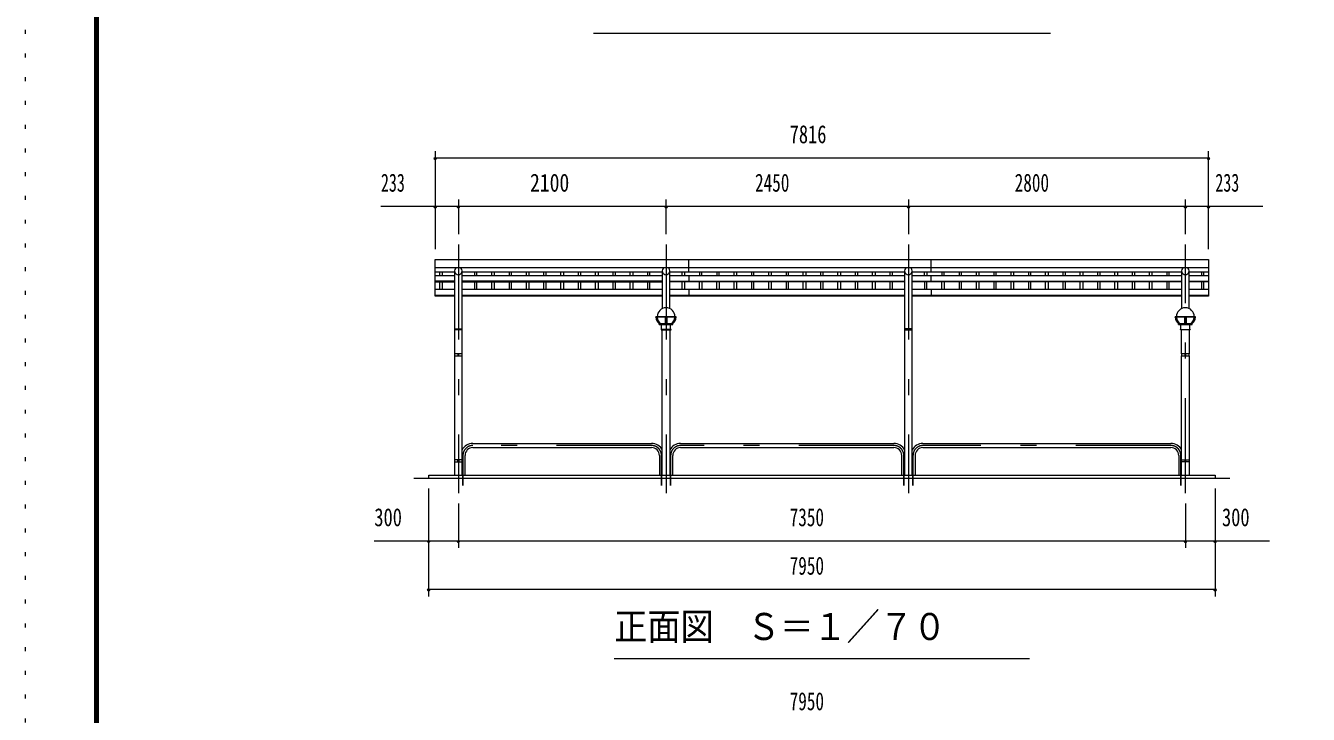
# Model space of a CAD drawing. Units: millimetres, scale not verified, with parts at other scales. Extents: x -32624 to 32629, y -14700 to 14700.
# Drawn here: x -8951 to 4016, y 741 to 7702 of the extents above; entities that cross this region are included whole.
import ezdxf
from ezdxf.enums import TextEntityAlignment as Align

# ---------------------------------------------------------------- set-up
doc = ezdxf.new("R2010")
doc.units = ezdxf.units.MM
doc.header["$LTSCALE"] = 80
doc.linetypes.add('USER3', pattern=[24, 12, -5, 2, -5])
doc.linetypes.add('USER4', pattern=[3, 0.5, -2.5])
for name, color, linetype, lineweight in [('0-0_0', 7, 'Continuous', 18), ('0-2_1-0BOLD', 7, 'Continuous', 18), ('0-3_1-2CENTER', 3, 'USER3', 18), ('0-4_1-4THIN', 4, 'Continuous', 18), ('0-5_1-5DIM', 3, 'Continuous', 18), ('0-C_F-F', 5, 'Continuous', 18), ('0-D_F-E_J_ADD', 5, 'USER4', 18)]:
    doc.layers.add(name, color=color, linetype=linetype, lineweight=lineweight)
doc.styles.add('ＭＳ ゴシック', font='')
doc.styles.get('ＭＳ ゴシック').set_extended_font_data('MS Gothic')

# ---------------------------------------------------------------- blocks, each defined once
blk = doc.blocks.new('ledl')
at = {"layer": '0-0_0'}
for p, q in [((14388.17, 13926.97), (14183.17, 13926.97)), ((14183.17, 13920.97), (14183.17, 13926.97)), ((14276.67, 13920.97), (14183.17, 13920.97)), ((14276.67, 13920.97), (14276.67, 13856.97)), ((14288.67, 13920.97), (14282.67, 13920.97)), ((14282.67, 13920.97), (14282.67, 13856.97)), ((14288.67, 13920.97), (14288.67, 13856.97)), ((14388.17, 13920.97), (14294.67, 13920.97)), ((14294.67, 13920.97), (14294.67, 13856.97)), ((14388.17, 13920.97), (14388.17, 13926.97)), ((14215.67, 13846.97), (14355.67, 13846.97)), ((14240.67, 13796.97), (14240.67, 13846.97)), ((14240.67, 13796.97), (14330.67, 13796.97)), ((14330.67, 13796.97), (14330.67, 13846.97)), ((14355.67, 13846.97), (14355.67, 13856.97))]:
    blk.add_line(p, q, dxfattribs=at)
blk.add_lwpolyline([(14215.67, 13846.97), (14215.67, 13856.97), (14355.67, 13856.97)], dxfattribs=at)
for start, end in [(0, 180), (183.82255, 231.05756), (308.94244, 356.17745)]:
    blk.add_arc((14285.67, 13926.97), 90, start, end, dxfattribs=at)
for centre, major_axis, start_param, end_param in [((14285.67, 13926.97), (102.47, 6.5), 3.13629226, 3.90348569), ((14293.67, 13926.97), (102.47, 6.5), 3.13629226, 3.90348569), ((14277.67, 13926.97), (-102.47, 6.5), 2.37969962, 3.14689305), ((14285.67, 13926.97), (-102.47, 6.5), 2.37969962, 3.14689305)]:
    blk.add_ellipse(centre, major_axis=major_axis, ratio=0.92312, start_param=start_param, end_param=end_param, dxfattribs=at)

msp = doc.modelspace()

# ---------------------------------------------------------------- linework, layer by layer
at = {"layer": '0-2_1-0BOLD'}
for p, q in [((-2246.94, 5209.78), (-2246.94, 5338.18)), ((203.06, 5209.78), (203.06, 5338.18)), ((3006.06, 5254.53), (-4809.94, 5254.53)), ((-4809.94, 5213.33), (-4615.09, 5213.33)), ((-4615.09, 5209.78), (-4809.94, 5209.78)), ((-4615.09, 5222.55), (-4615.09, 4383.59)), ((-4538.79, 4383.59), (-4538.79, 5222.55)), ((-4538.79, 5213.33), (-2515.09, 5213.33)), ((-2515.09, 5209.78), (-4538.79, 5209.78)), ((-2515.09, 5222.55), (-2515.09, 4841.8)), ((-2438.79, 4841.8), (-2438.79, 5222.55)), ((-2438.79, 5213.33), (-65.09, 5213.33)), ((-65.09, 5209.78), (-2438.79, 5209.78)), ((-65.09, 5222.55), (-65.09, 3157.99)), ((11.21, 3157.99), (11.21, 5222.55)), ((11.21, 5213.33), (2734.91, 5213.33)), ((2734.91, 5209.78), (11.21, 5209.78)), ((2734.91, 5222.55), (2734.91, 4841.8)), ((2811.21, 4841.8), (2811.21, 5222.55)), ((2811.21, 5213.33), (3006.06, 5213.33)), ((3006.06, 5209.78), (2811.21, 5209.78)), ((-4809.94, 5177.58), (-4615.09, 5177.58)), ((-4615.09, 5118.75), (-4809.94, 5118.75)), ((-4809.94, 5112.84), (-4615.09, 5112.84)), ((-4538.79, 5177.58), (-2515.09, 5177.58)), ((-2515.09, 5118.75), (-4538.79, 5118.75)), ((-4538.79, 5112.84), (-2515.09, 5112.84)), ((-2438.79, 5177.58), (-65.09, 5177.58)), ((-2438.79, 5118.75), (-65.09, 5118.75)), ((-65.09, 5112.84), (-2438.79, 5112.84)), ((-2246.94, 5177.58), (-2246.94, 5112.84)), ((11.21, 5177.58), (2734.91, 5177.58)), ((11.21, 5118.75), (2734.91, 5118.75)), ((2734.91, 5112.84), (11.21, 5112.84)), ((203.06, 5112.84), (203.06, 5177.58)), ((2811.21, 5177.58), (3006.06, 5177.58)), ((2811.21, 5118.75), (3006.06, 5118.75)), ((3006.06, 5112.84), (2811.21, 5112.84)), ((-4615.09, 5035.12), (-4809.94, 5035.12)), ((-4809.94, 4977.49), (-4615.09, 4977.49)), ((-2515.09, 5035.12), (-4538.79, 5035.12)), ((-4538.79, 4977.49), (-2515.09, 4977.49)), ((-2515.09, 4969.15), (-4538.79, 4969.15)), ((-65.09, 5035.12), (-2438.79, 5035.12)), ((-2438.79, 4977.49), (-65.09, 4977.49)), ((-65.09, 4969.15), (-2438.79, 4969.15)), ((-2246.94, 5035.12), (-2246.94, 4969.15)), ((2734.91, 5035.12), (11.21, 5035.12)), ((11.21, 4977.49), (2734.91, 4977.49)), ((2734.91, 4969.15), (11.21, 4969.15)), ((203.06, 5035.12), (203.06, 4969.15)), ((3006.06, 5035.12), (2811.21, 5035.12)), ((2811.21, 4977.49), (3006.06, 4977.49)), ((3006.06, 4969.15), (2811.21, 4969.15)), ((-4538.79, 4627.99), (-4615.09, 4627.99)), ((-4610.09, 4635.99), (-4543.79, 4635.99)), ((-2515.09, 3157.99), (-2515.09, 4627.99)), ((-2438.79, 4627.99), (-2438.79, 3157.99)), ((-65.09, 4627.99), (11.21, 4627.99)), ((6.21, 4635.99), (-60.09, 4635.99)), ((2734.91, 4383.59), (2734.91, 4627.99)), ((2811.21, 4627.99), (2811.21, 4383.59)), ((-4615.09, 4363.58), (-4615.09, 3314.47)), ((-4580.79, 4383.59), (-4580.79, 4363.58)), ((-4573.09, 4373.58), (-4580.79, 4373.58)), ((-4573.09, 4363.58), (-4573.09, 4383.59)), ((-4538.79, 3314.47), (-4538.79, 4363.58)), ((2734.91, 3314.47), (2734.91, 4363.58)), ((2769.21, 4383.59), (2769.21, 4363.58)), ((2776.91, 4373.58), (2769.21, 4373.58)), ((2776.91, 4363.58), (2776.91, 4383.59)), ((2811.21, 4363.58), (2811.21, 3314.47)), ((-4430.54, 3479.29), (-2623.24, 3479.29)), ((-4430.54, 3436.59), (-2623.24, 3436.59)), ((-2330.54, 3479.29), (-173.24, 3479.29)), ((-2330.54, 3436.59), (-173.24, 3436.59)), ((119.46, 3479.29), (2626.76, 3479.29)), ((119.46, 3436.59), (2626.76, 3436.59)), ((-4615.09, 3294.47), (-4615.09, 3157.99)), ((-4580.79, 3294.47), (-4580.79, 3314.47)), ((-4580.79, 3304.47), (-4573.09, 3304.47)), ((-4573.09, 3314.47), (-4573.09, 3294.47)), ((-4538.79, 3157.99), (-4538.79, 3294.47)), ((-4509.24, 3157.99), (-4509.24, 3357.99)), ((-2544.64, 3357.99), (-2544.64, 3157.99)), ((-2409.24, 3157.99), (-2409.24, 3357.99)), ((-94.64, 3157.99), (-94.64, 3357.99)), ((40.76, 3357.99), (40.76, 3157.99)), ((2705.36, 3357.99), (2705.36, 3157.99)), ((2734.91, 3157.99), (2734.91, 3294.47)), ((2769.21, 3314.47), (2769.21, 3294.47)), ((2769.21, 3304.47), (2776.91, 3304.47)), ((2776.91, 3294.47), (2776.91, 3314.47)), ((2811.21, 3294.47), (2811.21, 3157.99)), ((-5026.94, 3127.99), (3223.06, 3127.99)), ((-4876.94, 3127.99), (-4876.94, 3157.99))]:
    msp.add_line(p, q, dxfattribs=at)
for points in [[(-4615.09, 4969.15), (-4809.94, 4969.15), (-4809.94, 5338.18), (3006.06, 5338.18), (3006.06, 4969.15)], [(-4876.94, 3157.99), (3073.06, 3157.99), (3073.06, 3127.99)]]:
    msp.add_lwpolyline(points, dxfattribs=at)
for points in [[(-2526.94, 4630.29), (-2526.94, 4627.99), (-2426.94, 4627.99), (-2426.94, 4630.29)], [(2723.06, 4630.29), (2823.06, 4630.29), (2823.06, 4627.99), (2723.06, 4627.99)], [(-4616.69, 4383.59), (-4616.69, 4363.58), (-4537.19, 4363.58), (-4537.19, 4383.59)], [(2733.31, 4363.58), (2812.81, 4363.58), (2812.81, 4383.59), (2733.31, 4383.59)], [(-4616.69, 3314.47), (-4616.69, 3294.47), (-4537.19, 3294.47), (-4537.19, 3314.47)], [(2733.31, 3294.47), (2733.31, 3314.47), (2812.81, 3314.47), (2812.81, 3294.47)]]:
    msp.add_lwpolyline(points, close=True, dxfattribs=at)
for centre, radius, start, end in [((-4576.94, 5222.55), 38.15, 123.05154, 56.94846), ((-2476.94, 5222.55), 38.15, 123.05154, 56.94846), ((-26.94, 5222.55), 38.15, 123.05154, 56.94846), ((2773.06, 5222.55), 38.15, 123.05154, 56.94846), ((-4610.09, 4630.99), 5, 90, 180), ((-4543.79, 4630.99), 5, 0, 90), ((-60.09, 4630.99), 5, 90, 180), ((6.21, 4630.99), 5, 0, 90), ((-4430.54, 3357.99), 121.3, 90, 153.07823), ((-4430.54, 3357.99), 78.6, 90, 180), ((-2623.24, 3357.99), 121.3, 26.91106, 90), ((-2623.24, 3357.99), 78.6, 0, 90), ((-2330.54, 3357.99), 121.3, 90, 153.07823), ((-2330.54, 3357.99), 78.6, 90, 180), ((-173.24, 3357.99), 121.3, 26.91106, 90), ((-173.24, 3357.99), 78.6, 0, 90), ((119.46, 3357.99), 121.3, 90, 153.07823), ((119.46, 3357.99), 78.6, 90, 180), ((2626.76, 3357.99), 121.3, 26.91106, 90), ((2626.76, 3357.99), 78.6, 0, 90)]:
    msp.add_arc(centre, radius, start, end, dxfattribs=at)
at = {"layer": '0-3_1-2CENTER'}
for p, q in [((-4576.94, 5488.18), (-4576.94, 2977.98)), ((-2476.94, 5488.18), (-2476.94, 2977.98)), ((-26.94, 5488.18), (-26.94, 2977.98)), ((2773.07, 2977.98), (2773.07, 5488.18)), ((-2623.24, 3457.99), (-4430.54, 3457.99)), ((-173.24, 3457.99), (-2330.54, 3457.99)), ((2626.76, 3457.99), (119.46, 3457.99)), ((-4530.58, 3052.99), (-4530.58, 3357.99)), ((-4530.54, 3357.99), (-4530.54, 3052.99)), ((-2523.28, 3052.99), (-2523.28, 3357.99)), ((-2523.24, 3357.99), (-2523.24, 3052.99)), ((-2430.59, 3052.99), (-2430.59, 3357.99)), ((-2430.54, 3357.99), (-2430.54, 3052.99)), ((-73.29, 3357.99), (-73.29, 3052.99)), ((-73.24, 3052.99), (-73.24, 3357.99)), ((19.42, 3052.99), (19.42, 3357.99)), ((19.46, 3357.99), (19.46, 3052.99)), ((2726.72, 3052.99), (2726.72, 3357.99)), ((2726.76, 3357.99), (2726.76, 3052.99))]:
    msp.add_line(p, q, dxfattribs=at)
for centre, start, end in [((-4430.54, 3357.99), 90, 180), ((-2623.24, 3357.99), 0, 90), ((-2330.54, 3357.99), 90, 180), ((-173.24, 3357.99), 0, 90), ((119.46, 3357.99), 90, 180), ((2626.76, 3357.99), 0, 90)]:
    msp.add_arc(centre, 100, start, end, dxfattribs=at)
at = {"layer": '0-4_1-4THIN'}
for p, q in [((-4764.44, 5177.58), (-4764.44, 5209.78)), ((-4739.44, 5209.78), (-4739.44, 5177.58)), ((-4414.44, 5209.78), (-4414.44, 5177.58)), ((-4389.44, 5177.58), (-4389.44, 5209.78)), ((-4239.44, 5177.58), (-4239.44, 5209.78)), ((-4214.44, 5209.78), (-4214.44, 5177.58)), ((-4064.44, 5209.78), (-4064.44, 5177.58)), ((-4039.44, 5177.58), (-4039.44, 5209.78)), ((-3889.44, 5177.58), (-3889.44, 5209.78)), ((-3864.44, 5209.78), (-3864.44, 5177.58)), ((-3714.44, 5209.78), (-3714.44, 5177.58)), ((-3689.44, 5177.58), (-3689.44, 5209.78)), ((-3539.44, 5177.58), (-3539.44, 5209.78)), ((-3514.44, 5209.78), (-3514.44, 5177.58)), ((-3364.44, 5209.78), (-3364.44, 5177.58)), ((-3339.44, 5177.58), (-3339.44, 5209.78)), ((-3189.44, 5177.58), (-3189.44, 5209.78)), ((-3164.44, 5209.78), (-3164.44, 5177.58)), ((-3014.44, 5209.78), (-3014.44, 5177.58)), ((-2989.44, 5177.58), (-2989.44, 5209.78)), ((-2839.44, 5177.58), (-2839.44, 5209.78)), ((-2814.44, 5209.78), (-2814.44, 5177.58)), ((-2664.44, 5209.78), (-2664.44, 5177.58)), ((-2639.44, 5177.58), (-2639.44, 5209.78)), ((-2314.44, 5177.58), (-2314.44, 5209.78)), ((-2289.44, 5209.78), (-2289.44, 5177.58)), ((-2139.44, 5209.78), (-2139.44, 5177.58)), ((-2114.44, 5177.58), (-2114.44, 5209.78)), ((-1964.44, 5209.78), (-1964.44, 5177.58)), ((-1939.44, 5177.58), (-1939.44, 5209.78)), ((-1789.44, 5177.58), (-1789.44, 5209.78)), ((-1764.44, 5209.78), (-1764.44, 5177.58)), ((-1614.44, 5209.78), (-1614.44, 5177.58)), ((-1589.44, 5177.58), (-1589.44, 5209.78)), ((-1439.44, 5177.58), (-1439.44, 5209.78)), ((-1414.44, 5209.78), (-1414.44, 5177.58)), ((-1264.44, 5209.78), (-1264.44, 5177.58)), ((-1239.44, 5177.58), (-1239.44, 5209.78)), ((-1089.44, 5177.58), (-1089.44, 5209.78)), ((-1064.44, 5209.78), (-1064.44, 5177.58)), ((-914.44, 5209.78), (-914.44, 5177.58)), ((-889.44, 5177.58), (-889.44, 5209.78)), ((-739.44, 5177.58), (-739.44, 5209.78)), ((-714.44, 5209.78), (-714.44, 5177.58)), ((-564.44, 5209.78), (-564.44, 5177.58)), ((-539.44, 5177.58), (-539.44, 5209.78)), ((-389.44, 5177.58), (-389.44, 5209.78)), ((-364.44, 5209.78), (-364.44, 5177.58)), ((-214.44, 5209.78), (-214.44, 5177.58)), ((-189.44, 5177.58), (-189.44, 5209.78)), ((135.56, 5177.58), (135.56, 5209.78)), ((160.56, 5209.78), (160.56, 5177.58)), ((310.56, 5209.78), (310.56, 5177.58)), ((335.56, 5177.58), (335.56, 5209.78)), ((485.56, 5209.78), (485.56, 5177.58)), ((510.56, 5177.58), (510.56, 5209.78)), ((660.56, 5177.58), (660.56, 5209.78)), ((685.56, 5209.78), (685.56, 5177.58)), ((835.56, 5209.78), (835.56, 5177.58)), ((860.56, 5177.58), (860.56, 5209.78)), ((1010.56, 5177.58), (1010.56, 5209.78)), ((1035.56, 5209.78), (1035.56, 5177.58)), ((1185.56, 5209.78), (1185.56, 5177.58)), ((1210.56, 5177.58), (1210.56, 5209.78)), ((1360.56, 5177.58), (1360.56, 5209.78)), ((1385.56, 5209.78), (1385.56, 5177.58)), ((1535.56, 5209.78), (1535.56, 5177.58)), ((1560.56, 5177.58), (1560.56, 5209.78)), ((1710.56, 5177.58), (1710.56, 5209.78)), ((1735.56, 5209.78), (1735.56, 5177.58)), ((1885.56, 5209.78), (1885.56, 5177.58)), ((1910.56, 5177.58), (1910.56, 5209.78)), ((2060.56, 5177.58), (2060.56, 5209.78)), ((2085.56, 5209.78), (2085.56, 5177.58)), ((2235.56, 5209.78), (2235.56, 5177.58)), ((2260.56, 5177.58), (2260.56, 5209.78)), ((2410.56, 5177.58), (2410.56, 5209.78)), ((2435.56, 5209.78), (2435.56, 5177.58)), ((2585.56, 5209.78), (2585.56, 5177.58)), ((2610.56, 5177.58), (2610.56, 5209.78)), ((2935.56, 5209.78), (2935.56, 5177.58)), ((2960.56, 5177.58), (2960.56, 5209.78)), ((-4764.44, 5035.12), (-4764.44, 5112.84)), ((-4739.44, 5112.84), (-4739.44, 5035.12)), ((-4414.44, 5112.84), (-4414.44, 5035.12)), ((-4389.44, 5035.12), (-4389.44, 5112.84)), ((-4239.44, 5035.12), (-4239.44, 5112.84)), ((-4214.44, 5112.84), (-4214.44, 5035.12)), ((-4064.44, 5112.84), (-4064.44, 5035.12)), ((-4039.44, 5035.12), (-4039.44, 5112.84)), ((-3889.44, 5035.12), (-3889.44, 5112.84)), ((-3864.44, 5112.84), (-3864.44, 5035.12)), ((-3714.44, 5112.84), (-3714.44, 5035.12)), ((-3689.44, 5035.12), (-3689.44, 5112.84)), ((-3539.44, 5035.12), (-3539.44, 5112.84)), ((-3514.44, 5112.84), (-3514.44, 5035.12)), ((-3364.44, 5112.84), (-3364.44, 5035.12)), ((-3339.44, 5035.12), (-3339.44, 5112.84)), ((-3189.44, 5035.12), (-3189.44, 5112.84)), ((-3164.44, 5112.84), (-3164.44, 5035.12)), ((-3014.44, 5112.84), (-3014.44, 5035.12)), ((-2989.44, 5035.12), (-2989.44, 5112.84)), ((-2839.44, 5035.12), (-2839.44, 5112.84)), ((-2814.44, 5112.84), (-2814.44, 5035.12)), ((-2664.44, 5112.84), (-2664.44, 5035.12)), ((-2639.44, 5035.12), (-2639.44, 5112.84)), ((-2314.44, 5035.12), (-2314.44, 5112.84)), ((-2289.44, 5112.84), (-2289.44, 5035.12)), ((-2139.44, 5035.12), (-2139.44, 5112.84)), ((-2114.44, 5112.84), (-2114.44, 5035.12)), ((-1964.44, 5035.12), (-1964.44, 5112.84)), ((-1939.44, 5112.84), (-1939.44, 5035.12)), ((-1789.44, 5035.12), (-1789.44, 5112.84)), ((-1764.44, 5112.84), (-1764.44, 5035.12)), ((-1614.44, 5112.84), (-1614.44, 5035.12)), ((-1589.44, 5035.12), (-1589.44, 5112.84)), ((-1439.44, 5035.12), (-1439.44, 5112.84)), ((-1414.44, 5112.84), (-1414.44, 5035.12)), ((-1264.44, 5112.84), (-1264.44, 5035.12)), ((-1239.44, 5035.12), (-1239.44, 5112.84)), ((-1089.44, 5035.12), (-1089.44, 5112.84)), ((-1064.44, 5112.84), (-1064.44, 5035.12)), ((-914.44, 5112.84), (-914.44, 5035.12)), ((-889.44, 5035.12), (-889.44, 5112.84)), ((-739.44, 5035.12), (-739.44, 5112.84)), ((-714.44, 5112.84), (-714.44, 5035.12)), ((-564.44, 5112.84), (-564.44, 5035.12)), ((-539.44, 5035.12), (-539.44, 5112.84)), ((-389.44, 5035.12), (-389.44, 5112.84)), ((-364.44, 5112.84), (-364.44, 5035.12)), ((-214.44, 5112.84), (-214.44, 5035.12)), ((-189.44, 5035.12), (-189.44, 5112.84)), ((135.56, 5112.84), (135.56, 5035.12)), ((160.56, 5035.12), (160.56, 5112.84)), ((310.56, 5035.12), (310.56, 5112.84)), ((335.56, 5112.84), (335.56, 5035.12)), ((485.56, 5112.84), (485.56, 5035.12)), ((510.56, 5035.12), (510.56, 5112.84)), ((660.56, 5035.12), (660.56, 5112.84)), ((685.56, 5112.84), (685.56, 5035.12)), ((835.56, 5112.84), (835.56, 5035.12)), ((860.56, 5035.12), (860.56, 5112.84)), ((1010.56, 5035.12), (1010.56, 5112.84)), ((1035.56, 5112.84), (1035.56, 5035.12)), ((1185.56, 5112.84), (1185.56, 5035.12)), ((1210.56, 5035.12), (1210.56, 5112.84)), ((1360.56, 5035.12), (1360.56, 5112.84)), ((1385.56, 5112.84), (1385.56, 5035.12)), ((1535.56, 5112.84), (1535.56, 5035.12)), ((1560.56, 5035.12), (1560.56, 5112.84)), ((1710.56, 5035.12), (1710.56, 5112.84)), ((1735.56, 5112.84), (1735.56, 5035.12)), ((1885.56, 5112.84), (1885.56, 5035.12)), ((1910.56, 5035.12), (1910.56, 5112.84)), ((2060.56, 5035.12), (2060.56, 5112.84)), ((2085.56, 5112.84), (2085.56, 5035.12)), ((2235.56, 5112.84), (2235.56, 5035.12)), ((2260.56, 5035.12), (2260.56, 5112.84)), ((2410.56, 5035.12), (2410.56, 5112.84)), ((2435.56, 5112.84), (2435.56, 5035.12)), ((2585.56, 5112.84), (2585.56, 5035.12)), ((2610.56, 5035.12), (2610.56, 5112.84)), ((2935.56, 5112.84), (2935.56, 5035.12)), ((2960.56, 5035.12), (2960.56, 5112.84))]:
    msp.add_line(p, q, dxfattribs=at)
at = {"layer": '0-5_1-5DIM'}
for p, q in [((1408.06, 7622.99), (-3211.94, 7622.99)), ((-4795.94, 6363.98), (-4823.94, 6363.98)), ((-4809.94, 6433.99), (-4809.94, 5443.99)), ((3006.06, 6363.98), (-4809.94, 6363.98)), ((3020.06, 6363.98), (2992.06, 6363.98)), ((3006.06, 5443.99), (3006.06, 6433.99)), ((3555.56, 5873.99), (-5359.44, 5873.99)), ((-4795.94, 5873.99), (-4823.94, 5873.99)), ((-4562.94, 5873.99), (-4590.94, 5873.99)), ((-4576.94, 5943.99), (-4576.94, 5593.99)), ((-2462.94, 5873.99), (-2490.94, 5873.99)), ((-2476.94, 5593.99), (-2476.94, 5943.99)), ((-12.94, 5873.99), (-40.94, 5873.99)), ((-26.94, 5943.99), (-26.94, 5593.99)), ((2787.06, 5873.99), (2759.06, 5873.99)), ((2773.06, 5593.99), (2773.06, 5943.99)), ((3020.06, 5873.99), (2992.06, 5873.99)), ((-4876.94, 1932.99), (-4876.94, 3022.99)), ((3073.07, 3022.99), (3073.07, 1932.99)), ((-4576.94, 2872.99), (-4576.94, 2422.99)), ((2773.06, 2872.99), (2773.06, 2422.99)), ((3622.57, 2492.99), (-5426.44, 2492.99)), ((-4862.94, 2492.99), (-4890.94, 2492.99)), ((-4562.94, 2492.99), (-4590.94, 2492.99)), ((2787.06, 2492.99), (2759.06, 2492.99)), ((3087.07, 2492.99), (3059.07, 2492.99)), ((-4862.94, 2002.99), (-4890.94, 2002.99)), ((3073.07, 2002.99), (-4876.94, 2002.99)), ((3087.07, 2002.99), (3059.07, 2002.99)), ((1198.06, 1302.99), (-3001.94, 1302.99))]:
    msp.add_line(p, q, dxfattribs=at)
for centre in [(-4809.94, 6363.98), (3006.06, 6363.98), (-4809.94, 5873.99), (-4576.94, 5873.99), (-2476.94, 5873.99), (-26.94, 5873.99), (2773.06, 5873.99), (3006.06, 5873.99), (-4876.94, 2492.99), (-4576.94, 2492.99), (2773.06, 2492.99), (3073.07, 2492.99), (-4876.94, 2002.99), (3073.07, 2002.99)]:
    msp.add_arc(centre, 14, 180, 0, dxfattribs=at)
at = {"layer": '0-C_F-F'}
for points in [[(-8251.4, 14140.45), (31928.6, 14140.45), (31928.6, -13999.55), (-8251.4, -13999.55)], [(-8247.9, 14136.95), (-8247.9, -13996.05), (31925.1, -13996.05), (31925.1, 14136.95)], [(-8244.4, 14133.44), (31921.6, 14133.44), (31921.6, -13992.55), (-8244.4, -13992.55)], [(-8240.9, 14129.95), (31918.1, 14129.95), (31918.1, -13989.05), (-8240.9, -13989.05)], [(-8237.4, 14126.44), (31914.6, 14126.44), (31914.6, -13985.55), (-8237.4, -13985.55)], [(-8233.9, 14122.95), (31911.1, 14122.95), (31911.1, -13982.05), (-8233.9, -13982.05)], [(-8230.4, 14119.45), (-8230.4, -13978.55), (31907.6, -13978.55), (31907.6, 14119.45)], [(-8226.9, 14115.95), (-8226.9, -13975.05), (31904.1, -13975.05), (31904.1, 14115.95)], [(-8223.4, 14112.45), (31900.6, 14112.45), (31900.6, -13971.55), (-8223.4, -13971.55)], [(-8219.9, 14108.95), (-8219.9, -13968.05), (31897.1, -13968.05), (31897.1, 14108.95)], [(-8216.4, 14105.45), (31893.6, 14105.45), (31893.6, -13964.55), (-8216.4, -13964.55)]]:
    msp.add_lwpolyline(points, close=True, dxfattribs=at)
at = {"layer": '0-D_F-E_J_ADD'}
msp.add_lwpolyline([(-8951.4, 14700.45), (32628.6, 14700.45), (32628.6, -14699.55), (-8951.4, -14699.55)], close=True, dxfattribs=at)

# ---------------------------------------------------------------- block references
at = {"layer": '0-0_0'}
for p in [(-16762.61, -9166.68), (-11512.6, -9166.68)]:
    msp.add_blockref('ledl', p, dxfattribs=at)

# ---------------------------------------------------------------- texts
at = {"layer": '0-5_1-5DIM', "color": 7, "style": 'ＭＳ ゴシック'}
for s, height, width, p in [('7816', 182.3, 0.75, (-1227.44, 6458.85)), ('233', 182.3, 0.65, (-5359.44, 5968.86)), ('2100', 182.3, 0.8, (-3852.44, 5968.86)), ('2450', 182.3, 0.7, (-1577.44, 5968.86)), ('2800', 182.3, 0.7, (1047.56, 5968.86)), ('233', 182.3, 0.65, (3076.06, 5968.86)), ('300', 182.3, 0.75, (-5426.44, 2587.86)), ('7350', 182.3, 0.7, (-1227.44, 2587.86)), ('300', 182.3, 0.75, (3143.07, 2587.86)), ('7950', 182.3, 0.7, (-1227.44, 2097.86)), ('正面図\u3000Ｓ＝１／７０', 273.5, 0.9, (-3001.94, 1410.29)), ('7950', 182.3, 0.7, (-1227.44, 727.86))]:
    msp.add_text(s, height=height, dxfattribs=dict(at, width=width)).set_placement(p, align=Align.BOTTOM_LEFT)

doc.saveas('drawing.dxf')
